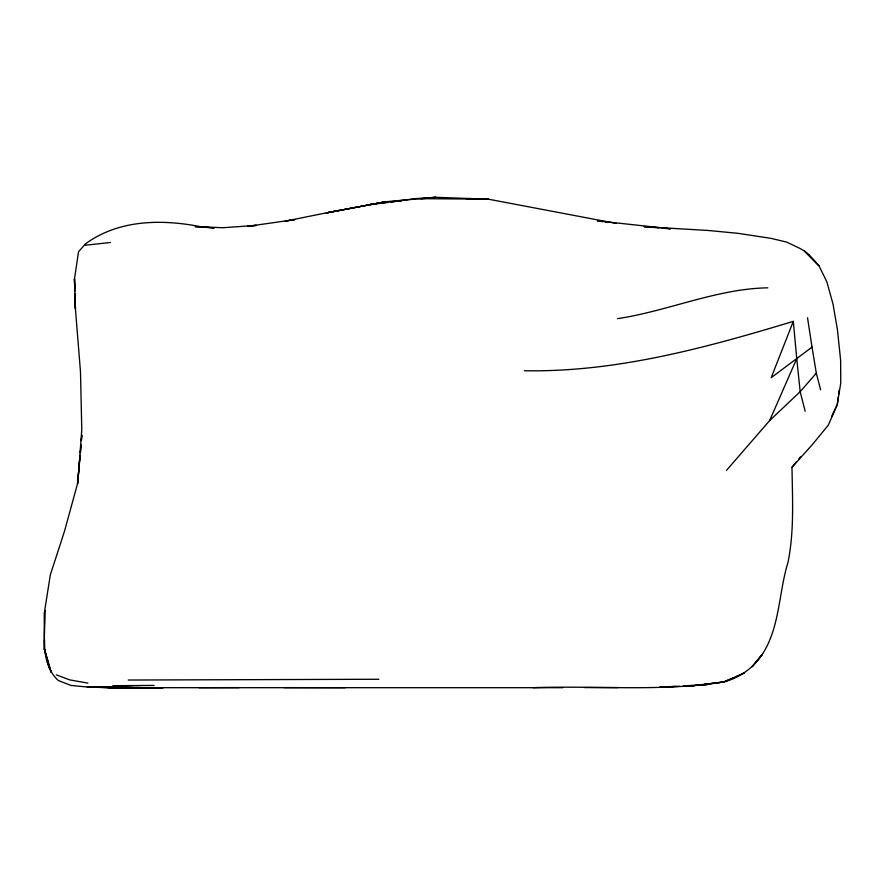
<?xml version="1.0" encoding="UTF-8"?>
<svg xmlns="http://www.w3.org/2000/svg" width="885" height="885" viewBox="0 0 885 885"><rect width="100%" height="100%" fill="white"/><g stroke="black" fill="none" stroke-linecap="round" stroke-linejoin="round"><path stroke-width="1.33" d="M202.145 226.98C162.641 219.037 119.32 219.237 85.535 243.806L85.513 245.211L110.492 242.479M562.683 687.689L110.857 687.689L88.345 687.125L70.955 685.433L58.167 680.432C39.349 662.688 45.345 633.527 45.102 610.561M49.494 668.562L44.338 649.092L44.538 639.457M80.137 455.443L77.548 483.719L80.048 455.388M80.933 445.985L80.369 452.733L81 444.602M81.387 440.575L81.84 435.166L81.354 440.553M838.294 396.668L837.31 404.334L831.701 416.481M838.615 394.124L839.113 390.285M524.362 370.749C616.159 372.419 706.142 347.739 793.303 321.355L771.189 377.696L812.021 347.119L807.529 317.781M726.53 470.322L769.596 420.64L796.754 358.624L793.303 321.355M532.98 687.689C596.446 685.488 660.73 691.849 723.742 681.97C739.44 677.788 753.212 668.186 762.129 654.579C779.995 627.443 778.612 592.673 788.004 562.362C794.332 531 792.44 499.029 791.998 467.291L796.301 462.003M798.889 458.828L800.615 456.715M812.021 347.119L816.324 373.182L800.173 391.679L769.596 420.64M85.535 243.806L78.511 251.794L74.484 278.919L75.413 308.776L80.491 371.866L81.774 429.756L77.858 482.48L64.505 531.188L50.323 574.896L44.25 613.46L44.338 649.092L51.131 672.146L44.338 649.092M791.998 467.291L812.43 444.491L828.238 425.254L837.232 404.832L840.75 383.205L840.639 360.427L837.42 329.629L833.017 304.053L826.867 281.884L818.902 265.666L804.653 251.207L799.509 248.209L786.743 242.125L771.145 238.386L737.836 233.308L708.376 230.487L644.103 226.682L658.65 227.854M735.203 677.191L744.13 673.042L723.742 681.97L689.625 686.118L701.905 684.625M734.085 677.711L723.742 681.97L704.637 684.293M326.454 212.898L385.617 201.736L326.454 212.898L385.617 201.736L415.375 199.103M617.52 318.644C668.208 311.055 716.264 288.798 767.848 287.813M338.291 210.453L285.147 221.184L294.793 219.624L247.501 226.372L256.185 225.398L222.854 227.733L195.198 226.615L200.552 226.98M388.028 202.488L370.328 204.413L415.707 198.627L435.674 197.311L488.454 199.18L616.026 223.407M390.75 202.189L394.832 201.747M398.925 201.304L401.646 201.006M423.428 198.638L428.871 198.052M431.592 197.753L435.674 197.311L420.795 198.627M683.519 686.107L694.117 685.433M696.76 685.267L707.358 684.581L696.462 685.178M676.029 686.295L659.679 687.191L679.547 686.295M684.193 685.853L692.369 685.399M93.677 687.202L112.871 687.645L87.283 686.959L140.615 687.601L88.345 687.125L90.889 687.07M378.857 679.26L128.248 680.034M112.837 685.687L154.112 685.433M284.008 687.623L345.161 687.689M199.014 687.689L239.171 687.623M584.576 687.579L618.051 687.568M422.576 198.682L415.707 198.627L488.454 199.18L466.495 199.014M89.562 687.114L92.228 687.158M94.894 687.191L114.862 687.501L94.883 687.147M204.568 227.257L213.927 227.91M203.473 227.08L214.082 227.854M663.949 228.286L670.564 228.817L597.364 220.819L602.696 221.648M605.362 222.069L608.028 222.478M87.869 683.098L69.727 679.89L56.286 674.835M816.324 373.182L820.616 389.831M805.151 411.248L800.173 391.679L796.754 358.624M74.871 295.192L75.413 308.776L74.948 293.842M74.782 288.422L74.484 278.919L74.771 291.121M762.129 654.579L752.195 666.626L762.129 654.579M162.962 687.689L108.977 687.601L162.962 687.689M131.976 687.601L107.417 687.313L134.52 687.667L131.976 687.601M809.2 254.968L804.653 251.207L818.902 265.666L809.2 254.968"/></g></svg>
